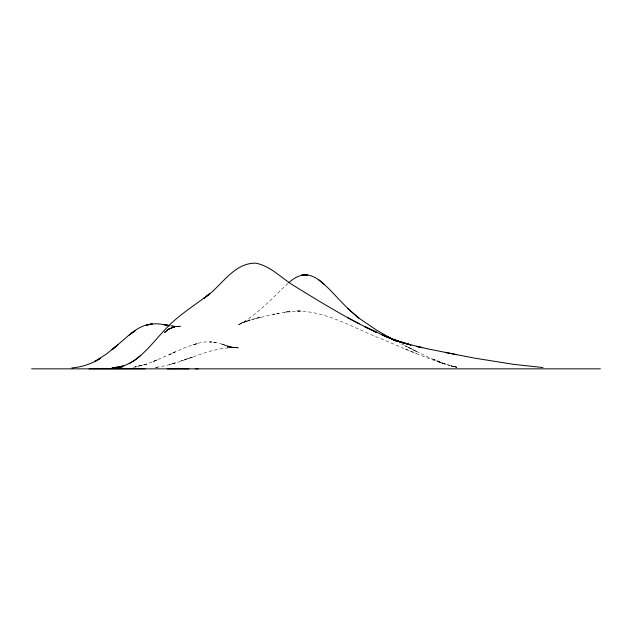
<?xml version="1.0" encoding="UTF-8"?>
<svg xmlns="http://www.w3.org/2000/svg" width="632" height="632" viewBox="0 0 632 632"><rect width="100%" height="100%" fill="white"/><g stroke="black" fill="none" stroke-linecap="round" stroke-linejoin="round"><path stroke-width="0.47" stroke-dasharray="3.16 2.37" d="M287.995 283.381C272.226 297.988 257.769 314.697 238.454 324.824L244.213 321.751L238.454 324.643L249.924 319.839L244.213 322.13L261.411 316.845L249.924 319.966M164.462 332.669L169.479 328.34L164.462 332.653L169.479 328.522L164.462 332.606L169.479 328.616L175.222 326.681L166.2 330.591L175.222 326.175L166.2 330.465M166.2 330.465L175.222 326.452L166.2 330.718L169.479 328.766L164.462 332.235L169.479 328.664L175.222 326.815L180.981 325.922L175.222 326.752L180.981 326.215L175.222 326.586L170.435 325.836M255.668 318.615L278.625 313.085L272.898 314.46L290.167 311.244L284.376 312.255L301.654 310.928L295.926 310.999C326.886 310.897 354.046 328.403 382.068 339.171C406.629 349.291 430.827 361.022 456.754 367.208C436.301 362.657 418.036 351.827 399.305 342.86M156.088 367.303C184.165 364.056 209.753 345.42 238.454 347.971L226.92 346.36L232.702 347.142L226.92 347.663L238.454 347.513L232.702 347.181L221.192 344.053L232.702 347.568C225.079 345.53 217.827 341.683 209.721 342.046L215.465 342.433C207.723 340.956 199.767 342.275 192.468 345.033L198.203 343.318L186.709 346.889L152.257 361.986L158.008 359.545L146.521 364.056L133.115 367.31M155.132 367.413L158.008 367.034M170.435 325.804L180.981 326.847L170.435 325.662M439.524 362.413L445.268 364.293M405.057 348.959L416.543 353.565M169.479 328.616L164.462 332.448L169.479 328.664M169.479 328.695L165.379 331.389L169.479 328.727M175.222 351.842L169.479 354.655L175.222 351.858M192.468 357.135L180.981 360.951L192.468 357.135M175.222 362.855L169.479 364.601L175.222 362.855M146.521 364.111L135.035 367.066L146.521 364.111M249.924 320.203L244.213 321.87L249.924 320.258M175.222 326.815L169.479 328.411L175.222 326.839M456.754 367.2L451.011 365.92L456.754 367.2M456.754 367.208L451.011 365.896L456.754 367.216M445.268 364.079L433.781 359.521L445.268 364.095M416.543 351.424L405.057 345.838L416.543 351.495"/><path stroke-width="0.95" d="M123.556 365.857L112.069 368.029C135.319 367.192 149.294 346.352 163.743 331.05C176.841 315.984 194.19 305.896 209.721 293.706L203.97 298.28C221.145 287.007 232.971 262.92 255.668 263.149C271.452 266.159 282.425 279.257 295.926 286.96C322.115 303.091 348.437 319.176 376.317 332.282L364.83 326.665L387.811 337.401L405.057 343.595M288.721 282.733C293.833 278.167 300.224 274.209 307.35 274.904L301.654 275.181C313.504 272.985 322.675 282.773 330.37 290.27C339.597 299.955 348.54 310.012 359.087 318.323M140.778 355.468L135.035 360.09L129.26 363.558M112.069 368.029L117.821 367.247M71.803 367.927C82.002 367.066 91.94 363.803 100.559 358.249L94.816 361.528L106.31 354.118L117.821 344.811L112.069 349.709L129.26 334.857L135.035 330.71L129.26 334.976C135.809 329.454 143.448 324.453 152.257 324.011L146.529 325.132C154.042 322.802 161.997 323.908 169.479 325.78L163.743 324.595L169.479 325.488M145.068 368.772L89.065 368.851M177.371 368.843L170.917 368.867A88.014 88.014 0 0 1 168.752 368.827L167.298 368.772M183.106 368.851L188.873 368.851M195.343 368.851L198.211 368.851M31.6 368.851L600.4 368.851M182.387 368.851L178.082 368.843M542.951 367.532L514.219 364.419L474 358.052L428.03 348.935L405.057 343.437L393.562 339.866L376.317 329.983L359.087 318.22L347.592 308.305M456.754 354.71L445.268 352.435M396.019 341.146L387.811 336.738L393.562 339.913L410.792 344.875L393.562 339.708L382.068 334.905L399.305 341.754L410.792 345.001M405.057 343.318L393.562 339.589L399.305 341.659M359.087 323.726L347.592 317.643M318.844 279.905L324.595 284.677M122.6 366.686L118.776 367.445L122.6 366.694M422.287 347.719L416.543 346.368L422.287 347.719"/></g></svg>
